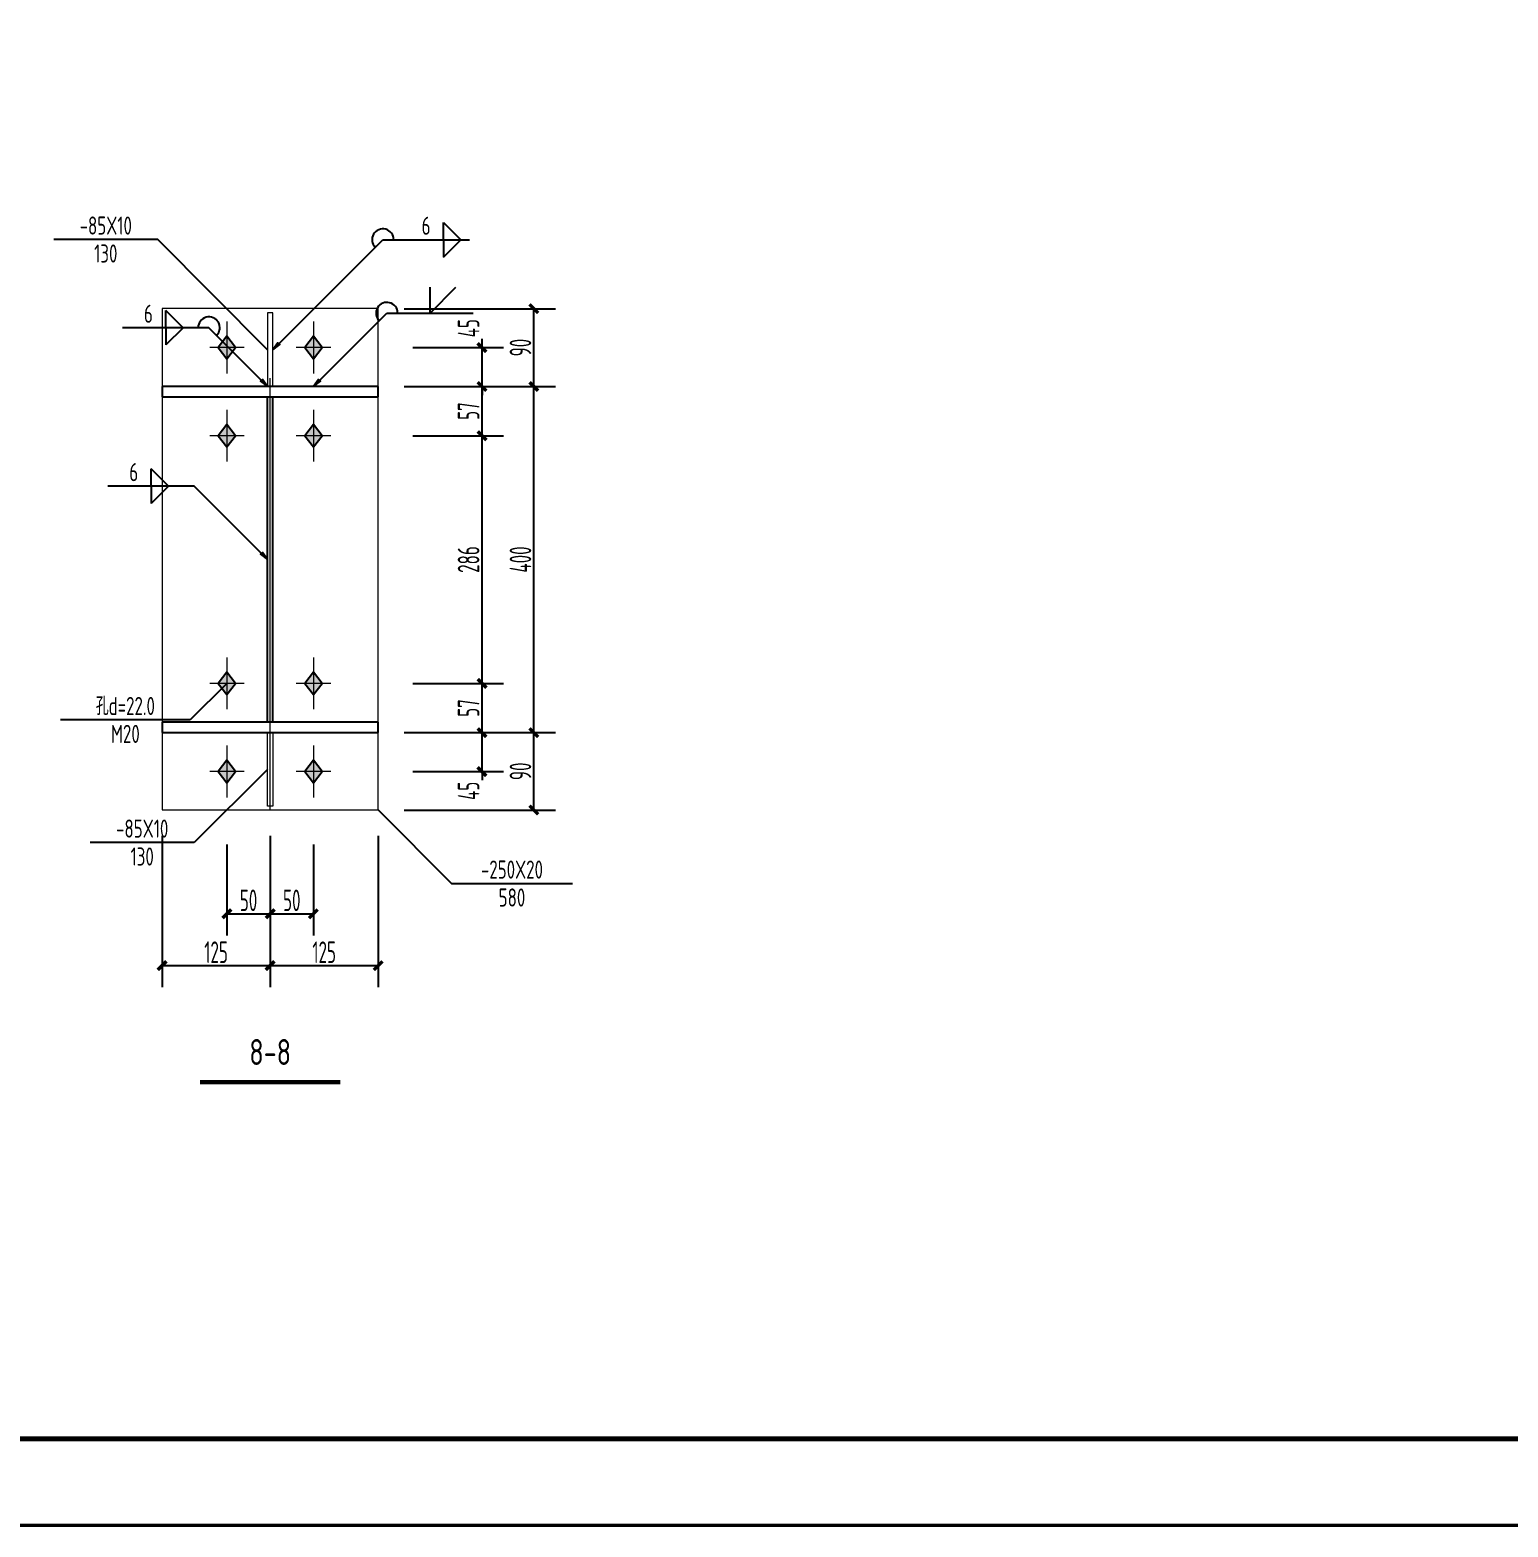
# Model space of a CAD drawing. Extents: x 447413 to 2975780, y -1432727 to 1301644.
# Drawn here: x 2702846 to 2719940, y -1070402 to -1053082 of the extents above; entities that cross this region are included whole.
import ezdxf
from ezdxf.enums import TextEntityAlignment as Align

# ---------------------------------------------------------------- set-up
doc = ezdxf.new("R2010")
doc.units = 0
doc.header["$LTSCALE"] = 1000
doc.header["$MEASUREMENT"] = 0
doc.linetypes.add('线型6', pattern=[8.75, 5, -1.25, 1.25, -1.25])
for name, color, linetype in [('10', 7, 'Continuous'), ('图框', 253, 'Continuous'), ('尺寸标注', 253, 'Continuous'), ('焊缝标注', 253, 'Continuous'), ('螺栓孔标注', 253, 'Continuous'), ('钢板标注', 253, 'Continuous')]:
    doc.layers.add(name, color=color, linetype=linetype)
doc.layers.add('20', color=2, linetype='Continuous', lineweight=18)
doc.styles.add('PkpmHz', font='Pkpmeng', dxfattribs={"width": 0.6, "bigfont": 'hztxt'})
doc.dimstyles.new('Pkpm_1.00', dxfattribs={"dimtxt": 250, "dimasz": 100, "dimexe": 250, "dimexo": 0.0625, "dimgap": 30, "dimtad": 1, "dimdec": 0, "dimrnd": 5, "dimzin": 0, "dimdsep": 46, "dimtxsty": 'PkpmHz', "dimblk1": 'ARCHTICK', "dimblk2": 'ARCHTICK', "dimsah": 1, "dimcen": 0.09, "dimadec": 0, "dimazin": 0, "dimtfac": 1, "dimtdec": 0, "dimtmove": 2, "dimatfit": 1, "dimfxl": 0, "dimtolj": 1, "dimtzin": 0, "dimarcsym": 0})

# ---------------------------------------------------------------- blocks, each defined once
blk = doc.blocks.new('A$C6B0021A6')
at = {"layer": '图框', "color": 2, "const_width": 40, "elevation": -84000}
blk.add_lwpolyline([(20, 84120), (118920, 84120), (118920, 20), (20, 20)], close=True, dxfattribs=at)
at = {"layer": '图框', "color": 153, "const_width": 58, "elevation": -84000}
blk.add_lwpolyline([(111420, 1020), (2520, 1020), (2520, 83120), (111420, 83120)], close=True, dxfattribs=at)
blk = doc.blocks.new('_ArchTick')
at = {"color": 0, "linetype": 'ByBlock', "const_width": 0.4}
blk.add_lwpolyline([(-0.5, -0.5), (0.5, 0.5)], dxfattribs=at)
blk = doc.blocks.new('*D1049')
at = {"layer": 'Defpoints', "color": 0, "linetype": 'Continuous', "transparency": 16777216}
for p in [(2706874, -1056757), (2708074, -1056757), (2706874, -1057207)]:
    blk.add_point(p, dxfattribs=at)
at = {"layer": '尺寸标注', "color": 0, "linetype": 'Continuous', "lineweight": -2, "transparency": 16777216}
for p, q in [((2708074, -1056757), (2708074, -1056657)), ((2707274, -1056757), (2708324, -1056757)), ((2708074, -1057207), (2708074, -1056757)), ((2707274, -1057207), (2708324, -1057207)), ((2708074, -1057207), (2708074, -1057307))]:
    blk.add_line(p, q, dxfattribs=at)
at = {"layer": '尺寸标注', "color": 0, "linetype": 'Continuous', "lineweight": -2, "transparency": 16777216, "xscale": 100, "yscale": 100, "zscale": 100}
for p, rotation in [((2708074, -1056757), 270), ((2708074, -1057207), 90)]:
    blk.add_blockref('_ArchTick', p, dxfattribs=dict(at, rotation=rotation))
at = {"layer": '尺寸标注', "color": 0, "linetype": 'Continuous', "transparency": 16777216, "insert": (2707919, -1056533), "char_height": 250, "attachment_point": 5, "rotation": 90, "style": 'PkpmHz'}
blk.add_mtext('\\A1;45', dxfattribs=at)
blk = doc.blocks.new('*D1050')
at = {"layer": 'Defpoints', "color": 0, "linetype": 'Continuous', "transparency": 16777216}
for p in [(2706874, -1057207), (2708074, -1057207), (2706874, -1057777)]:
    blk.add_point(p, dxfattribs=at)
at = {"layer": '尺寸标注', "color": 0, "linetype": 'Continuous', "lineweight": -2, "transparency": 16777216}
for p, q in [((2707274, -1057207), (2708324, -1057207)), ((2708074, -1057777), (2708074, -1057207)), ((2707274, -1057777), (2708324, -1057777))]:
    blk.add_line(p, q, dxfattribs=at)
at = {"layer": '尺寸标注', "color": 0, "linetype": 'Continuous', "lineweight": -2, "transparency": 16777216, "xscale": 100, "yscale": 100, "zscale": 100}
for p, rotation in [((2708074, -1057207), 90), ((2708074, -1057777), 270)]:
    blk.add_blockref('_ArchTick', p, dxfattribs=dict(at, rotation=rotation))
at = {"layer": '尺寸标注', "color": 0, "linetype": 'Continuous', "transparency": 16777216, "insert": (2707919, -1057492), "char_height": 250, "attachment_point": 5, "rotation": 90, "style": 'PkpmHz'}
blk.add_mtext('\\A1;57', dxfattribs=at)
blk = doc.blocks.new('*D1051')
at = {"layer": 'Defpoints', "color": 0, "linetype": 'Continuous', "transparency": 16777216}
for p in [(2706874, -1061212), (2708074, -1061212), (2706874, -1061662)]:
    blk.add_point(p, dxfattribs=at)
at = {"layer": '尺寸标注', "color": 0, "linetype": 'Continuous', "lineweight": -2, "transparency": 16777216}
for p, q in [((2708074, -1061212), (2708074, -1061112)), ((2707274, -1061212), (2708324, -1061212)), ((2708074, -1061662), (2708074, -1061212)), ((2707274, -1061662), (2708324, -1061662)), ((2708074, -1061662), (2708074, -1061762))]:
    blk.add_line(p, q, dxfattribs=at)
at = {"layer": '尺寸标注', "color": 0, "linetype": 'Continuous', "lineweight": -2, "transparency": 16777216, "xscale": 100, "yscale": 100, "zscale": 100}
for p, rotation in [((2708074, -1061212), 270), ((2708074, -1061662), 90)]:
    blk.add_blockref('_ArchTick', p, dxfattribs=dict(at, rotation=rotation))
at = {"layer": '尺寸标注', "color": 0, "linetype": 'Continuous', "transparency": 16777216, "insert": (2707919, -1061885), "char_height": 250, "attachment_point": 5, "rotation": 90, "style": 'PkpmHz'}
blk.add_mtext('\\A1;45', dxfattribs=at)
blk = doc.blocks.new('*D1052')
at = {"layer": 'Defpoints', "color": 0, "linetype": 'Continuous', "transparency": 16777216}
for p in [(2706874, -1060642), (2708074, -1060642), (2706874, -1061212)]:
    blk.add_point(p, dxfattribs=at)
at = {"layer": '尺寸标注', "color": 0, "linetype": 'Continuous', "lineweight": -2, "transparency": 16777216}
for p, q in [((2707274, -1060642), (2708324, -1060642)), ((2708074, -1061212), (2708074, -1060642)), ((2707274, -1061212), (2708324, -1061212))]:
    blk.add_line(p, q, dxfattribs=at)
at = {"layer": '尺寸标注', "color": 0, "linetype": 'Continuous', "lineweight": -2, "transparency": 16777216, "xscale": 100, "yscale": 100, "zscale": 100}
for p, rotation in [((2708074, -1060642), 90), ((2708074, -1061212), 270)]:
    blk.add_blockref('_ArchTick', p, dxfattribs=dict(at, rotation=rotation))
at = {"layer": '尺寸标注', "color": 0, "linetype": 'Continuous', "transparency": 16777216, "insert": (2707919, -1060927), "char_height": 250, "attachment_point": 5, "rotation": 90, "style": 'PkpmHz'}
blk.add_mtext('\\A1;57', dxfattribs=at)
blk = doc.blocks.new('*D1053')
at = {"layer": 'Defpoints', "color": 0, "linetype": 'Continuous', "transparency": 16777216}
for p in [(2706874, -1057777), (2708074, -1057777), (2706874, -1060642)]:
    blk.add_point(p, dxfattribs=at)
at = {"layer": '尺寸标注', "color": 0, "linetype": 'Continuous', "lineweight": -2, "transparency": 16777216}
for p, q in [((2707274, -1057777), (2708324, -1057777)), ((2708074, -1060642), (2708074, -1057777)), ((2707274, -1060642), (2708324, -1060642))]:
    blk.add_line(p, q, dxfattribs=at)
at = {"layer": '尺寸标注', "color": 0, "linetype": 'Continuous', "lineweight": -2, "transparency": 16777216, "xscale": 100, "yscale": 100, "zscale": 100}
for p, rotation in [((2708074, -1057777), 90), ((2708074, -1060642), 270)]:
    blk.add_blockref('_ArchTick', p, dxfattribs=dict(at, rotation=rotation))
at = {"layer": '尺寸标注', "color": 0, "linetype": 'Continuous', "transparency": 16777216, "insert": (2707919, -1059209), "char_height": 250, "attachment_point": 5, "rotation": 90, "style": 'PkpmHz'}
blk.add_mtext('\\A1;286', dxfattribs=at)
blk = doc.blocks.new('*D1054')
at = {"layer": 'Defpoints', "color": 0, "linetype": 'Continuous', "transparency": 16777216}
for p in [(2705124, -1062107), (2705624, -1062107), (2705624, -1063307)]:
    blk.add_point(p, dxfattribs=at)
at = {"layer": '尺寸标注', "color": 0, "linetype": 'Continuous', "lineweight": -2, "transparency": 16777216}
for p, q in [((2705124, -1062507), (2705124, -1063557)), ((2705624, -1062507), (2705624, -1063557)), ((2705124, -1063307), (2705624, -1063307))]:
    blk.add_line(p, q, dxfattribs=at)
at = {"layer": '尺寸标注', "color": 0, "linetype": 'Continuous', "lineweight": -2, "transparency": 16777216, "xscale": 100, "yscale": 100, "zscale": 100, "rotation": 180}
blk.add_blockref('_ArchTick', (2705124, -1063307), dxfattribs=at)
at = {"layer": '尺寸标注', "color": 0, "linetype": 'Continuous', "lineweight": -2, "transparency": 16777216, "xscale": 100, "yscale": 100, "zscale": 100}
blk.add_blockref('_ArchTick', (2705624, -1063307), dxfattribs=at)
at = {"layer": '尺寸标注', "color": 0, "linetype": 'Continuous', "transparency": 16777216, "insert": (2705374, -1063152), "char_height": 250, "attachment_point": 5, "style": 'PkpmHz'}
blk.add_mtext('\\A1;50', dxfattribs=at)
blk = doc.blocks.new('*D1055')
at = {"layer": 'Defpoints', "color": 0, "linetype": 'Continuous', "transparency": 16777216}
for p in [(2705624, -1062107), (2706124, -1062107), (2706124, -1063307)]:
    blk.add_point(p, dxfattribs=at)
at = {"layer": '尺寸标注', "color": 0, "linetype": 'Continuous', "lineweight": -2, "transparency": 16777216}
for p, q in [((2705624, -1062507), (2705624, -1063557)), ((2706124, -1062507), (2706124, -1063557)), ((2705624, -1063307), (2706124, -1063307))]:
    blk.add_line(p, q, dxfattribs=at)
at = {"layer": '尺寸标注', "color": 0, "linetype": 'Continuous', "lineweight": -2, "transparency": 16777216, "xscale": 100, "yscale": 100, "zscale": 100, "rotation": 180}
blk.add_blockref('_ArchTick', (2705624, -1063307), dxfattribs=at)
at = {"layer": '尺寸标注', "color": 0, "linetype": 'Continuous', "lineweight": -2, "transparency": 16777216, "xscale": 100, "yscale": 100, "zscale": 100}
blk.add_blockref('_ArchTick', (2706124, -1063307), dxfattribs=at)
at = {"layer": '尺寸标注', "color": 0, "linetype": 'Continuous', "transparency": 16777216, "insert": (2705874, -1063152), "char_height": 250, "attachment_point": 5, "style": 'PkpmHz'}
blk.add_mtext('\\A1;50', dxfattribs=at)
blk = doc.blocks.new('*D1056')
at = {"layer": 'Defpoints', "color": 0, "linetype": 'Continuous', "transparency": 16777216}
for p in [(2704374, -1062107), (2705624, -1062107), (2705624, -1063907)]:
    blk.add_point(p, dxfattribs=at)
at = {"layer": '尺寸标注', "color": 0, "linetype": 'Continuous', "lineweight": -2, "transparency": 16777216}
for p, q in [((2704374, -1062407), (2704374, -1064157)), ((2705624, -1062407), (2705624, -1064157)), ((2704374, -1063907), (2705624, -1063907))]:
    blk.add_line(p, q, dxfattribs=at)
at = {"layer": '尺寸标注', "color": 0, "linetype": 'Continuous', "lineweight": -2, "transparency": 16777216, "xscale": 100, "yscale": 100, "zscale": 100, "rotation": 180}
blk.add_blockref('_ArchTick', (2704374, -1063907), dxfattribs=at)
at = {"layer": '尺寸标注', "color": 0, "linetype": 'Continuous', "lineweight": -2, "transparency": 16777216, "xscale": 100, "yscale": 100, "zscale": 100}
blk.add_blockref('_ArchTick', (2705624, -1063907), dxfattribs=at)
at = {"layer": '尺寸标注', "color": 0, "linetype": 'Continuous', "transparency": 16777216, "insert": (2704999, -1063752), "char_height": 250, "attachment_point": 5, "style": 'PkpmHz'}
blk.add_mtext('\\A1;125', dxfattribs=at)
blk = doc.blocks.new('*D1057')
at = {"layer": 'Defpoints', "color": 0, "linetype": 'Continuous', "transparency": 16777216}
for p in [(2705624, -1062107), (2706874, -1062107), (2706874, -1063907)]:
    blk.add_point(p, dxfattribs=at)
at = {"layer": '尺寸标注', "color": 0, "linetype": 'Continuous', "lineweight": -2, "transparency": 16777216}
for p, q in [((2705624, -1062407), (2705624, -1064157)), ((2706874, -1062407), (2706874, -1064157)), ((2705624, -1063907), (2706874, -1063907))]:
    blk.add_line(p, q, dxfattribs=at)
at = {"layer": '尺寸标注', "color": 0, "linetype": 'Continuous', "lineweight": -2, "transparency": 16777216, "xscale": 100, "yscale": 100, "zscale": 100, "rotation": 180}
blk.add_blockref('_ArchTick', (2705624, -1063907), dxfattribs=at)
at = {"layer": '尺寸标注', "color": 0, "linetype": 'Continuous', "lineweight": -2, "transparency": 16777216, "xscale": 100, "yscale": 100, "zscale": 100}
blk.add_blockref('_ArchTick', (2706874, -1063907), dxfattribs=at)
at = {"layer": '尺寸标注', "color": 0, "linetype": 'Continuous', "transparency": 16777216, "insert": (2706249, -1063752), "char_height": 250, "attachment_point": 5, "style": 'PkpmHz'}
blk.add_mtext('\\A1;125', dxfattribs=at)
blk = doc.blocks.new('*D1058')
at = {"layer": 'Defpoints', "color": 0, "linetype": 'Continuous', "transparency": 16777216}
for p in [(2706874, -1061212), (2708674, -1061212), (2706874, -1062107)]:
    blk.add_point(p, dxfattribs=at)
at = {"layer": '尺寸标注', "color": 0, "linetype": 'Continuous', "lineweight": -2, "transparency": 16777216}
for p, q in [((2707174, -1061212), (2708924, -1061212)), ((2708674, -1062107), (2708674, -1061212)), ((2707174, -1062107), (2708924, -1062107))]:
    blk.add_line(p, q, dxfattribs=at)
at = {"layer": '尺寸标注', "color": 0, "linetype": 'Continuous', "lineweight": -2, "transparency": 16777216, "xscale": 100, "yscale": 100, "zscale": 100}
for p, rotation in [((2708674, -1061212), 90), ((2708674, -1062107), 270)]:
    blk.add_blockref('_ArchTick', p, dxfattribs=dict(at, rotation=rotation))
at = {"layer": '尺寸标注', "color": 0, "linetype": 'Continuous', "transparency": 16777216, "insert": (2708519, -1061659), "char_height": 250, "attachment_point": 5, "rotation": 90, "style": 'PkpmHz'}
blk.add_mtext('\\A1;90', dxfattribs=at)
blk = doc.blocks.new('*D1059')
at = {"layer": 'Defpoints', "color": 0, "linetype": 'Continuous', "transparency": 16777216}
for p in [(2706874, -1057207), (2708674, -1057207), (2706874, -1061212)]:
    blk.add_point(p, dxfattribs=at)
at = {"layer": '尺寸标注', "color": 0, "linetype": 'Continuous', "lineweight": -2, "transparency": 16777216}
for p, q in [((2707174, -1057207), (2708924, -1057207)), ((2708674, -1061212), (2708674, -1057207)), ((2707174, -1061212), (2708924, -1061212))]:
    blk.add_line(p, q, dxfattribs=at)
at = {"layer": '尺寸标注', "color": 0, "linetype": 'Continuous', "lineweight": -2, "transparency": 16777216, "xscale": 100, "yscale": 100, "zscale": 100}
for p, rotation in [((2708674, -1057207), 90), ((2708674, -1061212), 270)]:
    blk.add_blockref('_ArchTick', p, dxfattribs=dict(at, rotation=rotation))
at = {"layer": '尺寸标注', "color": 0, "linetype": 'Continuous', "transparency": 16777216, "insert": (2708519, -1059209), "char_height": 250, "attachment_point": 5, "rotation": 90, "style": 'PkpmHz'}
blk.add_mtext('\\A1;400', dxfattribs=at)
blk = doc.blocks.new('*D1060')
at = {"layer": 'Defpoints', "color": 0, "linetype": 'Continuous', "transparency": 16777216}
for p in [(2706874, -1056307), (2708674, -1056307), (2706874, -1057207)]:
    blk.add_point(p, dxfattribs=at)
at = {"layer": '尺寸标注', "color": 0, "linetype": 'Continuous', "lineweight": -2, "transparency": 16777216}
for p, q in [((2707174, -1056307), (2708924, -1056307)), ((2708674, -1057207), (2708674, -1056307)), ((2707174, -1057207), (2708924, -1057207))]:
    blk.add_line(p, q, dxfattribs=at)
at = {"layer": '尺寸标注', "color": 0, "linetype": 'Continuous', "lineweight": -2, "transparency": 16777216, "xscale": 100, "yscale": 100, "zscale": 100}
for p, rotation in [((2708674, -1056307), 90), ((2708674, -1057207), 270)]:
    blk.add_blockref('_ArchTick', p, dxfattribs=dict(at, rotation=rotation))
at = {"layer": '尺寸标注', "color": 0, "linetype": 'Continuous', "transparency": 16777216, "insert": (2708519, -1056757), "char_height": 250, "attachment_point": 5, "rotation": 90, "style": 'PkpmHz'}
blk.add_mtext('\\A1;90', dxfattribs=at)

msp = doc.modelspace()

# ---------------------------------------------------------------- hatches: boundary and pattern name
at = {"layer": '10'}
for points in [[(2705124.5, -1056626.6), (2705024.5, -1056756.6), (2705124.5, -1056886.6), (2705224.5, -1056756.6)], [(2706124.5, -1056626.6), (2706024.5, -1056756.6), (2706124.5, -1056886.6), (2706224.5, -1056756.6)], [(2705124.5, -1057646.6), (2705024.5, -1057776.6), (2705124.5, -1057906.6), (2705224.5, -1057776.6)], [(2706124.5, -1057646.6), (2706024.5, -1057776.6), (2706124.5, -1057906.6), (2706224.5, -1057776.6)], [(2705124.5, -1060511.6), (2705024.5, -1060641.6), (2705124.5, -1060771.6), (2705224.5, -1060641.6)], [(2706124.5, -1060511.6), (2706024.5, -1060641.6), (2706124.5, -1060771.6), (2706224.5, -1060641.6)], [(2705124.5, -1061531.6), (2705024.5, -1061661.6), (2705124.5, -1061791.6), (2705224.5, -1061661.6)], [(2706124.5, -1061531.6), (2706024.5, -1061661.6), (2706124.5, -1061791.6), (2706224.5, -1061661.6)]]:
    msp.add_hatch(color=1, dxfattribs=at).paths.add_polyline_path(points)
at = {"layer": '焊缝标注'}
for points in [[(2705654.5, -1056781.6), (2705735.8, -1056721.6), (2705714.6, -1056700.3)], [(2705594.5, -1057206.6), (2705534.5, -1057125.2), (2705513.2, -1057146.4)], [(2706124.5, -1057206.6), (2706205.8, -1057146.6), (2706184.6, -1057125.3)], [(2705594.5, -1059209.1), (2705534.5, -1059127.7), (2705513.2, -1059148.9)]]:
    msp.add_hatch(color=256, dxfattribs=at).paths.add_polyline_path(points)

# ---------------------------------------------------------------- linework, layer by layer
at = {"layer": '10', "linetype": '线型6', "lineweight": 18}
msp.add_line((2705624.5, -1062111.6, 126000), (2705624.5, -1056301.6, 126000), dxfattribs=at)
at = {"layer": '10', "color": 9, "lineweight": 18}
for p, q in [((2705124.5, -1056456.6, 126000), (2705124.5, -1057056.6, 126000)), ((2706124.5, -1056456.6, 126000), (2706124.5, -1057056.6, 126000)), ((2705324.5, -1056756.6, 126000), (2704924.5, -1056756.6, 126000)), ((2706324.5, -1056756.6, 126000), (2705924.5, -1056756.6, 126000)), ((2705124.5, -1057476.6, 126000), (2705124.5, -1058076.6, 126000)), ((2706124.5, -1057476.6, 126000), (2706124.5, -1058076.6, 126000)), ((2705324.5, -1057776.6, 126000), (2704924.5, -1057776.6, 126000)), ((2706324.5, -1057776.6, 126000), (2705924.5, -1057776.6, 126000)), ((2705124.5, -1060341.6, 126000), (2705124.5, -1060941.6, 126000)), ((2706124.5, -1060341.6, 126000), (2706124.5, -1060941.6, 126000)), ((2705324.5, -1060641.6, 126000), (2704924.5, -1060641.6, 126000)), ((2706324.5, -1060641.6, 126000), (2705924.5, -1060641.6, 126000)), ((2705124.5, -1061361.6, 126000), (2705124.5, -1061961.6, 126000)), ((2706124.5, -1061361.6, 126000), (2706124.5, -1061961.6, 126000)), ((2705324.5, -1061661.6, 126000), (2704924.5, -1061661.6, 126000)), ((2706324.5, -1061661.6, 126000), (2705924.5, -1061661.6, 126000))]:
    msp.add_line(p, q, dxfattribs=at)
at = {"layer": '10', "color": 3}
for p, q in [((2706874.5, -1057206.6, 126000), (2704374.5, -1057206.6, 126000)), ((2704374.5, -1057206.6, 126000), (2704374.5, -1057326.6, 126000)), ((2704374.5, -1057326.6, 126000), (2706874.5, -1057326.6, 126000)), ((2705594.5, -1061091.6, 126000), (2705594.5, -1057326.6, 126000)), ((2705654.5, -1061091.6, 126000), (2705654.5, -1057326.6, 126000)), ((2706874.5, -1057326.6, 126000), (2706874.5, -1057206.6, 126000)), ((2706874.5, -1061091.6, 126000), (2704374.5, -1061091.6, 126000)), ((2704374.5, -1061091.6, 126000), (2704374.5, -1061211.6, 126000)), ((2706874.5, -1061211.6, 126000), (2706874.5, -1061091.6, 126000)), ((2704374.5, -1061211.6, 126000), (2706874.5, -1061211.6, 126000))]:
    msp.add_line(p, q, dxfattribs=at)
at = {"layer": '10', "color": 1, "linetype": 'Continuous', "elevation": 126000}
for points in [[(2705124.5, -1056626.6), (2705024.5, -1056756.6), (2705124.5, -1056886.6), (2705224.5, -1056756.6)], [(2706124.5, -1056626.6), (2706024.5, -1056756.6), (2706124.5, -1056886.6), (2706224.5, -1056756.6)], [(2705124.5, -1057646.6), (2705024.5, -1057776.6), (2705124.5, -1057906.6), (2705224.5, -1057776.6)], [(2706124.5, -1057646.6), (2706024.5, -1057776.6), (2706124.5, -1057906.6), (2706224.5, -1057776.6)], [(2705124.5, -1060511.6), (2705024.5, -1060641.6), (2705124.5, -1060771.6), (2705224.5, -1060641.6)], [(2706124.5, -1060511.6), (2706024.5, -1060641.6), (2706124.5, -1060771.6), (2706224.5, -1060641.6)], [(2705124.5, -1061531.6), (2705024.5, -1061661.6), (2705124.5, -1061791.6), (2705224.5, -1061661.6)], [(2706124.5, -1061531.6), (2706024.5, -1061661.6), (2706124.5, -1061791.6), (2706224.5, -1061661.6)]]:
    msp.add_lwpolyline(points, close=True, dxfattribs=at)
at = {"layer": '10', "const_width": 50, "elevation": 126000}
msp.add_lwpolyline([(2704814.5, -1065256.6), (2706434.5, -1065256.6)], dxfattribs=at)
at = {"layer": '20'}
for p, q in [((2706874.5, -1056306.6, 126000), (2704374.5, -1056306.6, 126000)), ((2704374.5, -1056306.6, 126000), (2704374.5, -1062106.6, 126000)), ((2706874.5, -1062106.6, 126000), (2706874.5, -1056306.6, 126000)), ((2705654.5, -1056356.6, 126000), (2705594.5, -1056356.6, 126000)), ((2705594.5, -1056356.6, 126000), (2705594.5, -1057206.6, 126000)), ((2705654.5, -1057206.6, 126000), (2705654.5, -1056356.6, 126000)), ((2705594.5, -1057206.6, 126000), (2705654.5, -1057206.6, 126000)), ((2705594.5, -1061211.6, 126000), (2705654.5, -1061211.6, 126000)), ((2705594.5, -1062061.6, 126000), (2705594.5, -1061211.6, 126000)), ((2705654.5, -1061211.6, 126000), (2705654.5, -1062061.6, 126000)), ((2704374.5, -1062106.6, 126000), (2706874.5, -1062106.6, 126000)), ((2705654.5, -1062061.6, 126000), (2705594.5, -1062061.6, 126000))]:
    msp.add_line(p, q, dxfattribs=at)
at = {"layer": '焊缝标注'}
for p, q in [((2707627.8, -1055309.3, 126000), (2707827.8, -1055509.3, 126000)), ((2707627.8, -1055509.3, 126000), (2707627.8, -1055309.3, 126000)), ((2705654.5, -1056781.6, 126000), (2706927.8, -1055509.3, 126000)), ((2706927.8, -1055509.3, 126000), (2707927.8, -1055509.3, 126000)), ((2707627.8, -1055709.3, 126000), (2707827.8, -1055509.3, 126000)), ((2707627.8, -1055509.3, 126000), (2707627.8, -1055709.3, 126000)), ((2707473.3, -1056358.4, 126000), (2707473.3, -1056058.4, 126000)), ((2707473.3, -1056358.4, 126000), (2707773.3, -1056058.4, 126000)), ((2704616.5, -1056527, 126000), (2704416.5, -1056327, 126000)), ((2704416.5, -1056527, 126000), (2704416.5, -1056327, 126000)), ((2706124.5, -1057206.6, 126000), (2706973.3, -1056358.4, 126000)), ((2706973.3, -1056358.4, 126000), (2707973.3, -1056358.4, 126000)), ((2704916.5, -1056527, 126000), (2703916.5, -1056527, 126000)), ((2704616.5, -1056527, 126000), (2704416.5, -1056727, 126000)), ((2704416.5, -1056527, 126000), (2704416.5, -1056727, 126000)), ((2705594.5, -1057206.6, 126000), (2704916.5, -1056527, 126000)), ((2704447, -1058359.6, 126000), (2704247, -1058159.6, 126000)), ((2704247, -1058359.6, 126000), (2704247, -1058159.6, 126000)), ((2704747, -1058359.6, 126000), (2703747, -1058359.6, 126000)), ((2704447, -1058359.6, 126000), (2704247, -1058559.6, 126000)), ((2704247, -1058359.6, 126000), (2704247, -1058559.6, 126000)), ((2705594.5, -1059209.1, 126000), (2704747, -1058359.6, 126000))]:
    msp.add_line(p, q, dxfattribs=at)
at = {"layer": '焊缝标注', "linetype": 'Continuous', "elevation": 126000}
for points in [[(2705654.5, -1056781.6), (2705735.8, -1056721.6), (2705714.6, -1056700.3)], [(2705594.5, -1057206.6), (2705534.5, -1057125.2), (2705513.2, -1057146.4)], [(2706124.5, -1057206.6), (2706205.8, -1057146.6), (2706184.6, -1057125.3)], [(2705594.5, -1059209.1), (2705534.5, -1059127.7), (2705513.2, -1059148.9)]]:
    msp.add_lwpolyline(points, close=True, dxfattribs=at)
at = {"layer": '焊缝标注'}
for centre, start, end in [((2706927.8, -1055509.3, 126000), 0, 224.97719), ((2706973.3, -1056358.4, 126000), 0, 224.97719), ((2704916.5, -1056527, 126000), 314.93158, 180)]:
    msp.add_arc(centre, 125, start, end, dxfattribs=at)
at = {"layer": '螺栓孔标注'}
for p, q in [((2705124.5, -1060641.6, 126000), (2704699.4, -1061065, 126000)), ((2704699.4, -1061065, 126000), (2703199.4, -1061065, 126000))]:
    msp.add_line(p, q, dxfattribs=at)
at = {"layer": '螺栓孔标注', "const_width": 0.1, "elevation": 126000}
msp.add_lwpolyline([(2705124.5, -1060641.6, 1), (2705124.4, -1060641.6, 1)], format="xyb", close=True, dxfattribs=at)
at = {"layer": '钢板标注'}
for p, q in [((2704323.2, -1055507.3, 126000), (2703123.2, -1055507.3, 126000)), ((2705594.5, -1056781.6, 126000), (2704323.2, -1055507.3, 126000)), ((2705594.5, -1061636.6, 126000), (2704744.3, -1062483.5, 126000)), ((2706874.5, -1062106.6, 126000), (2707720.6, -1062957.5, 126000)), ((2704744.3, -1062483.5, 126000), (2703544.3, -1062483.5, 126000)), ((2707720.6, -1062957.5, 126000), (2709120.6, -1062957.5, 126000))]:
    msp.add_line(p, q, dxfattribs=at)
at = {"layer": '钢板标注', "const_width": 0.1, "elevation": 126000}
for points in [[(2705594.5, -1056781.6, 1), (2705594.4, -1056781.6, 1)], [(2705594.5, -1061636.6, 1), (2705594.4, -1061636.6, 1)], [(2706874.5, -1062106.6, 1), (2706874.4, -1062106.6, 1)]]:
    msp.add_lwpolyline(points, format="xyb", close=True, dxfattribs=at)

# ---------------------------------------------------------------- block references
msp.add_blockref('A$C6B0021A6', (2617178.3, -1070402.1, 210000))

# ---------------------------------------------------------------- texts
at = {"layer": '10', "style": 'PkpmHz', "width": 0.77}
msp.add_text('8-8', height=300, dxfattribs=at).set_placement((2705624.5, -1064906.6, 126000), align=Align.MIDDLE_CENTER)
at = {"layer": '焊缝标注', "style": 'PkpmHz', "width": 0.71}
for p in [(2707427.8, -1055452.7, 126000), (2704216.5, -1056470.4, 126000), (2704047, -1058303, 126000)]:
    msp.add_text('6', height=210, dxfattribs=at).set_placement(p, align=Align.CENTER)
at = {"layer": '螺栓孔标注', "style": 'PkpmHz', "width": 0.71}
msp.add_text('孔d=22.0', height=210, dxfattribs=at).set_placement((2703949.4, -1061008.4, 126000), align=Align.CENTER)
msp.add_text('M20', height=210, dxfattribs=at).set_placement((2703949.4, -1061121.6, 126000), align=Align.TOP_CENTER)
at = {"layer": '钢板标注', "style": 'PkpmHz', "width": 0.71}
for s, p in [('-85X10', (2703723.2, -1055450.7, 126000)), ('-85X10', (2704144.3, -1062426.8, 126000)), ('-250X20', (2708420.6, -1062900.9, 126000))]:
    msp.add_text(s, height=210, dxfattribs=at).set_placement(p, align=Align.CENTER)
for s, p in [('130', (2703723.2, -1055563.9, 126000)), ('130', (2704144.3, -1062540.1, 126000)), ('580', (2708420.6, -1063014.1, 126000))]:
    msp.add_text(s, height=210, dxfattribs=at).set_placement(p, align=Align.TOP_CENTER)

# ---------------------------------------------------------------- dimensions: what is measured, and where the dimension line sits
at = {"layer": '尺寸标注', "linetype": 'Continuous'}
for base, p1, p2, text, override, picture, middle in [((2708674.5, -1056306.6, 126000), (2706874.5, -1057206.6, 126000), (2706874.5, -1056306.6, 126000), '90', {"dimexo": 300, "dimtih": 0, "dimtoh": 0}, '*D1060', (2708519.5, -1056756.6, 126000)), ((2708074.5, -1057206.6, 126000), (2706874.5, -1057776.6, 126000), (2706874.5, -1057206.6, 126000), '57', {"dimexo": 400, "dimtih": 0, "dimtoh": 0}, '*D1050', (2707919.5, -1057491.6, 126000)), ((2708674.5, -1057206.6, 126000), (2706874.5, -1061211.6, 126000), (2706874.5, -1057206.6, 126000), '400', {"dimexo": 300, "dimtih": 0, "dimtoh": 0}, '*D1059', (2708519.5, -1059209.1, 126000)), ((2708074.5, -1057776.6, 126000), (2706874.5, -1060641.6, 126000), (2706874.5, -1057776.6, 126000), '286', {"dimexo": 400, "dimtih": 0, "dimtoh": 0}, '*D1053', (2707919.5, -1059209.1, 126000)), ((2708074.5, -1060641.6, 126000), (2706874.5, -1061211.6, 126000), (2706874.5, -1060641.6, 126000), '57', {"dimexo": 400, "dimtih": 0, "dimtoh": 0}, '*D1052', (2707919.5, -1060926.6, 126000)), ((2708674.5, -1061211.6, 126000), (2706874.5, -1062106.6, 126000), (2706874.5, -1061211.6, 126000), '90', {"dimexo": 300, "dimtih": 0, "dimtoh": 0}, '*D1058', (2708519.5, -1061659.1, 126000))]:
    dim = msp.add_linear_dim(base=base, p1=p1, p2=p2, angle=90, text=text, dimstyle='Pkpm_1.00', override=override, dxfattribs=at)
    dim.commit()
    dim.dimension.update_dxf_attribs({"geometry": picture, "text_midpoint": middle})
for base, p1, p2, picture, middle in [((2708074.5, -1056756.6, 126000), (2706874.5, -1057206.6, 126000), (2706874.5, -1056756.6, 126000), '*D1049', (2707919.2, -1056533, 126000)), ((2708074.5, -1061211.6, 126000), (2706874.5, -1061661.6, 126000), (2706874.5, -1061211.6, 126000), '*D1051', (2707919.2, -1061885.2, 126000))]:
    dim = msp.add_linear_dim(base=base, p1=p1, p2=p2, angle=90, text='45', dimstyle='Pkpm_1.00', override={"dimexo": 400, "dimtih": 0, "dimtoh": 0}, dxfattribs=at)
    dim.commit()
    dim.dimension.update_dxf_attribs({"geometry": picture, "text_midpoint": middle, "dimtype": 128})
for base, p1, p2, text, override, picture, middle in [((2705624.5, -1063906.6, 126000), (2704374.5, -1062106.6, 126000), (2705624.5, -1062106.6, 126000), '125', {"dimexo": 300, "dimtih": 0, "dimtoh": 0}, '*D1056', (2704999.5, -1063751.6, 126000)), ((2705624.5, -1063306.6, 126000), (2705124.5, -1062106.6, 126000), (2705624.5, -1062106.6, 126000), '50', {"dimexo": 400, "dimtih": 0, "dimtoh": 0}, '*D1054', (2705374.5, -1063151.6, 126000)), ((2706124.5, -1063306.6, 126000), (2705624.5, -1062106.6, 126000), (2706124.5, -1062106.6, 126000), '50', {"dimexo": 400, "dimtih": 0, "dimtoh": 0}, '*D1055', (2705874.5, -1063151.6, 126000)), ((2706874.5, -1063906.6, 126000), (2705624.5, -1062106.6, 126000), (2706874.5, -1062106.6, 126000), '125', {"dimexo": 300, "dimtih": 0, "dimtoh": 0}, '*D1057', (2706249.5, -1063751.6, 126000))]:
    dim = msp.add_linear_dim(base=base, p1=p1, p2=p2, text=text, dimstyle='Pkpm_1.00', override=override, dxfattribs=at)
    dim.commit()
    dim.dimension.update_dxf_attribs({"geometry": picture, "text_midpoint": middle})

doc.saveas('drawing.dxf')
